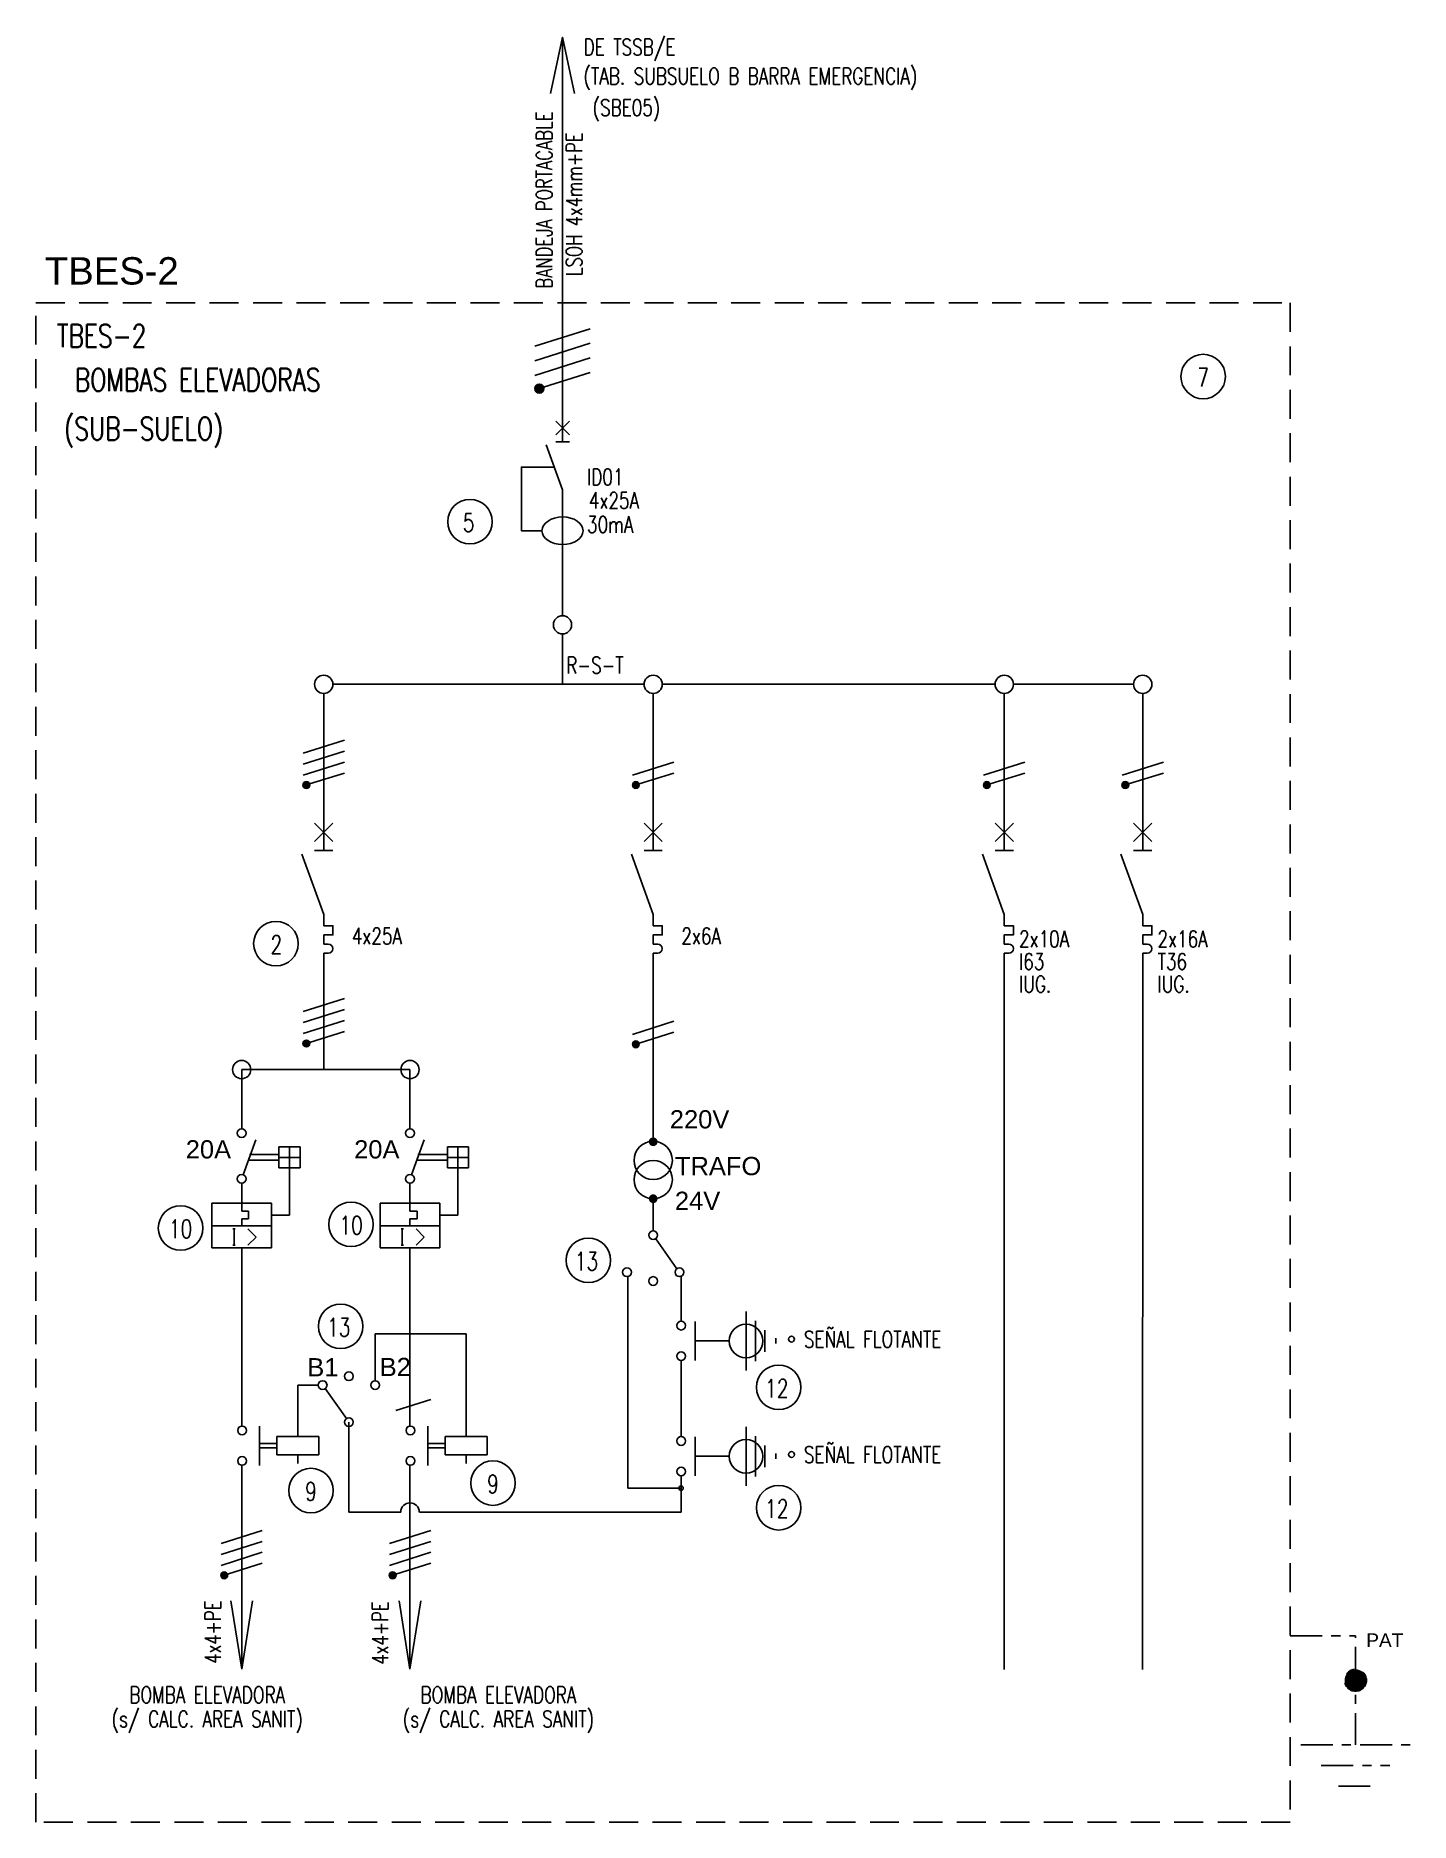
# Model space of a CAD drawing. Extents: x 3644.7 to 3659.7, y 1260.5 to 1280.1.
import ezdxf
from ezdxf.enums import TextEntityAlignment as Align

# ---------------------------------------------------------------- set-up
doc = ezdxf.new("R2010")
doc.units = 0
doc.linetypes.add('OCJ-ESQUEMAS UNIFILARES-CORREGIDOS IDO-REV.br$0$DASHED', pattern=[19.05, 12.7, -6.35])
doc.linetypes.add('OCJ-ESQUEMAS UNIFILARES-CORREGIDOS IDO-REV.br$0$EJE_5', pattern=[7.1, 5, -1, 0.1, -1])
for name, color, linetype in [('OCJ-ESQUEMAS UNIFILARES-CORREGIDOS IDO-REV.br$0$00-IE-CABLES', 10, 'Continuous'), ('OCJ-ESQUEMAS UNIFILARES-CORREGIDOS IDO-REV.br$0$01-ELE-APARATOS', 170, 'Continuous'), ('OCJ-ESQUEMAS UNIFILARES-CORREGIDOS IDO-REV.br$0$ELECTRIC', 4, 'Continuous'), ('OCJ-ESQUEMAS UNIFILARES-CORREGIDOS IDO-REV.br$0$PAT', 80, 'Continuous'), ('OCJ-ESQUEMAS UNIFILARES-CORREGIDOS IDO-REV.br$0$TEXTO', 7, 'Continuous')]:
    doc.layers.add(name, color=color, linetype=linetype)
doc.styles.add('OCJ-ESQUEMAS UNIFILARES-CORREGIDOS IDO-REV.br$0$ARIAL', font='Arial.ttf', dxfattribs={"height": 0.2})
doc.styles.add('OCJ-ESQUEMAS UNIFILARES-CORREGIDOS IDO-REV.br$0$Electricidad', font='ROMANS.SHX', dxfattribs={"width": 0.75, "height": 0.175})

# ---------------------------------------------------------------- blocks, each defined once
blk = doc.blocks.new('OCJ-ESQUEMAS UNIFILARES-CORREGIDOS IDO-REV.br$0$ITM')
at = {"layer": 'OCJ-ESQUEMAS UNIFILARES-CORREGIDOS IDO-REV.br$0$01-ELE-APARATOS'}
for p, q in [((0, 0.225), (0.05, 0.225)), ((0, 0.125), (0.05, 0.125))]:
    blk.add_line(p, q, dxfattribs=at)
for points in [[(0, 1.65), (0, 1.25)], [(-0.1, 1.55), (0.1, 1.35)], [(-0.1, 1.35), (0.1, 1.55)], [(0, 0.55), (-0.239, 1.208)], [(-0.1, 1.25), (0.1, 1.25)], [(0, 0.425), (0, 0.55)], [(0, 0.325), (0.1, 0.325), (0.1, 0.425), (0, 0.425)], [(0, 0.225), (0, 0.325)], [(0, 0), (0, 0.125)]]:
    blk.add_lwpolyline(points, dxfattribs=at)
blk.add_arc((0.05, 0.175), 0.05, 270, 90, dxfattribs=at)
blk = doc.blocks.new('OCJ-ESQUEMAS UNIFILARES-CORREGIDOS IDO-REV.br$0$DISYUNTOR')
at = {"layer": 'OCJ-ESQUEMAS UNIFILARES-CORREGIDOS IDO-REV.br$0$01-ELE-APARATOS'}
for points in [[(-0.075, 1.575), (0.075, 1.425)], [(-0.075, 1.425), (0.075, 1.575)], [(0, 1.65), (0, 1.35)], [(0, 0.825), (-0.18, 1.318)], [(-0.075, 1.35), (0.075, 1.35)], [(-0.09, 1.072), (-0.45, 1.072), (-0.45, 0.375), (-0.225, 0.375)], [(0, 0), (0, 0.825)]]:
    blk.add_lwpolyline(points, dxfattribs=at)
blk.add_ellipse((0, 0.375), major_axis=(0.225, 0), ratio=0.670814, dxfattribs=at)
blk = doc.blocks.new('OCJ-ESQUEMAS UNIFILARES-CORREGIDOS IDO-REV.br$0$AI11')
for p, q in [((-0.09045, -0.09045), (-0.09045, 0.09045)), ((0.09045, 0.09045), (-0.09045, 0.09045)), ((0.09045, 0), (-0.09045, 0)), ((0, 0.09045), (0, -0.09045)), ((0.09045, 0.09045), (0.09045, -0.09045)), ((0.09045, -0.09045), (-0.09045, -0.09045))]:
    blk.add_line(p, q)

msp = doc.modelspace()

# ---------------------------------------------------------------- hatches: boundary and pattern name
at = {"layer": 'OCJ-ESQUEMAS UNIFILARES-CORREGIDOS IDO-REV.br$0$00-IE-CABLES'}
for points in [[(3650.232, 1276.235, 1), (3650.151, 1276.177, 1)], [(3647.609, 1271.839, 1), (3647.67, 1271.884, 1)], [(3651.218, 1271.839, 1), (3651.279, 1271.884, 1)], [(3655.064, 1271.839, 1), (3655.125, 1271.884, 1)], [(3656.581, 1271.839, 1), (3656.642, 1271.884, 1)], [(3647.609, 1269.007, 1), (3647.67, 1269.051, 1)], [(3651.218, 1268.998, 1), (3651.279, 1269.042, 1)], [(3646.71, 1263.179, 1), (3646.771, 1263.223, 1)], [(3648.555, 1263.179, 1), (3648.615, 1263.223, 1)]]:
    msp.add_hatch(color=256, dxfattribs=at).paths.add_polyline_path(points)
at = {"layer": 'OCJ-ESQUEMAS UNIFILARES-CORREGIDOS IDO-REV.br$0$PAT', "linetype": 'OCJ-ESQUEMAS UNIFILARES-CORREGIDOS IDO-REV.br$0$EJE_5', "ltscale": 0.07}
h = msp.add_hatch(color=256, dxfattribs=at)
h.paths.add_polyline_path([(3659.253, 1262.051), (3659.013, 1262.051, -1)])
h.paths.add_polyline_path([(3659.013, 1262.051), (3659.133, 1262.051), (3659.133, 1261.931, -0.414214)])
h.paths.add_polyline_path([(3659.133, 1262.051), (3659.253, 1262.051, -0.414214), (3659.133, 1261.931)])

# ---------------------------------------------------------------- linework, layer by layer
for p, q in [((3647.086, 1267.972), (3646.947, 1267.589)), ((3648.931, 1267.972), (3648.792, 1267.589)), ((3647.017, 1267.812), (3647.339, 1267.812)), ((3647.017, 1267.749), (3647.339, 1267.749)), ((3648.861, 1267.812), (3649.184, 1267.812)), ((3648.861, 1267.749), (3649.184, 1267.749)), ((3647.455, 1267.665), (3647.455, 1267.149)), ((3649.3, 1267.665), (3649.3, 1267.149)), ((3647.256, 1267.278), (3646.605, 1267.278)), ((3646.605, 1267.278), (3646.605, 1266.791)), ((3646.931, 1267.269), (3646.931, 1267.193)), ((3646.931, 1267.193), (3647.007, 1267.193)), ((3647.007, 1267.106), (3646.931, 1267.106)), ((3646.931, 1267.106), (3646.931, 1267.03)), ((3647.007, 1267.193), (3647.007, 1267.106)), ((3647.256, 1266.791), (3647.256, 1267.278)), ((3647.256, 1267.149), (3647.455, 1267.149)), ((3649.101, 1267.278), (3648.45, 1267.278)), ((3648.45, 1267.278), (3648.45, 1266.791)), ((3648.775, 1267.269), (3648.775, 1267.193)), ((3648.775, 1267.193), (3648.852, 1267.193)), ((3648.852, 1267.106), (3648.775, 1267.106)), ((3648.775, 1267.106), (3648.775, 1267.03)), ((3648.852, 1267.193), (3648.852, 1267.106)), ((3649.101, 1266.791), (3649.101, 1267.278)), ((3649.101, 1267.149), (3649.3, 1267.149)), ((3646.605, 1267.03), (3647.256, 1267.03)), ((3646.835, 1266.997), (3646.847, 1266.997)), ((3646.859, 1266.997), (3646.847, 1266.997)), ((3646.847, 1266.997), (3646.847, 1266.819)), ((3646.998, 1266.997), (3647.088, 1266.908)), ((3646.998, 1266.819), (3647.088, 1266.908)), ((3648.45, 1267.03), (3649.101, 1267.03)), ((3648.679, 1266.997), (3648.691, 1266.997)), ((3648.703, 1266.997), (3648.691, 1266.997)), ((3648.691, 1266.997), (3648.691, 1266.819)), ((3648.843, 1266.997), (3648.932, 1266.908)), ((3648.843, 1266.819), (3648.932, 1266.908)), ((3646.605, 1266.791), (3647.256, 1266.791)), ((3646.835, 1266.819), (3646.847, 1266.819)), ((3646.847, 1266.819), (3646.859, 1266.819)), ((3648.45, 1266.791), (3649.101, 1266.791)), ((3648.679, 1266.819), (3648.691, 1266.819)), ((3648.691, 1266.819), (3648.703, 1266.819)), ((3651.467, 1266.889), (3651.698, 1266.561)), ((3651.9, 1265.554), (3651.9, 1265.984)), ((3652.456, 1266.092), (3652.456, 1265.446)), ((3652.559, 1265.989), (3652.559, 1265.549)), ((3652.273, 1265.769), (3651.9, 1265.769)), ((3652.662, 1265.887), (3652.662, 1265.651)), ((3652.662, 1265.887), (3652.662, 1265.651)), ((3652.781, 1265.799), (3652.781, 1265.74)), ((3648.078, 1264.919), (3647.846, 1265.247)), ((3647.126, 1264.406, -16.249), (3647.126, 1264.837, -16.249)), ((3647.547, 1264.722, -16.249), (3647.547, 1264.818, -16.249)), ((3648.971, 1264.406, -16.249), (3648.971, 1264.837, -16.249)), ((3649.392, 1264.722, -16.249), (3649.392, 1264.818, -16.249)), ((3652.456, 1264.828), (3652.456, 1264.182)), ((3647.317, 1264.646, -16.249), (3647.126, 1264.646, -16.249)), ((3647.317, 1264.598, -16.249), (3647.126, 1264.598, -16.249)), ((3647.317, 1264.521, -16.249), (3647.317, 1264.722, -16.249)), ((3647.317, 1264.722, -16.249), (3647.777, 1264.722, -16.249)), ((3647.777, 1264.722, -16.249), (3647.777, 1264.521, -16.249)), ((3649.162, 1264.646, -16.249), (3648.971, 1264.646, -16.249)), ((3649.162, 1264.598, -16.249), (3648.971, 1264.598, -16.249)), ((3649.162, 1264.521, -16.249), (3649.162, 1264.722, -16.249)), ((3649.162, 1264.722, -16.249), (3649.621, 1264.722, -16.249)), ((3649.621, 1264.722, -16.249), (3649.621, 1264.521, -16.249)), ((3651.9, 1264.29), (3651.9, 1264.72)), ((3652.559, 1264.725), (3652.559, 1264.285)), ((3652.662, 1264.623), (3652.662, 1264.387)), ((3652.662, 1264.623), (3652.662, 1264.387)), ((3647.777, 1264.521, -16.249), (3647.317, 1264.521, -16.249)), ((3647.547, 1264.425, -16.249), (3647.547, 1264.521, -16.249)), ((3649.621, 1264.521, -16.249), (3649.162, 1264.521, -16.249)), ((3649.392, 1264.425, -16.249), (3649.392, 1264.521, -16.249)), ((3652.273, 1264.505), (3651.9, 1264.505)), ((3652.781, 1264.535), (3652.781, 1264.476))]:
    msp.add_line(p, q)
at = {"linetype": 'Continuous'}
for p, q in [((3646.931, 1267.497), (3646.931, 1267.283)), ((3648.775, 1267.497), (3648.775, 1267.283)), ((3651.439, 1267.328), (3651.439, 1266.984)), ((3648.775, 1266.791), (3648.775, 1264.837)), ((3648.393, 1265.334), (3648.393, 1265.847)), ((3648.393, 1265.847), (3649.392, 1265.847)), ((3649.392, 1264.818), (3649.392, 1265.847))]:
    msp.add_line(p, q, dxfattribs=at)
at = {"const_width": 0.0478}
for points in [[(3651.415, 1267.952, 1), (3651.463, 1267.952, 1)], [(3651.415, 1267.328, 1), (3651.463, 1267.328, 1)]]:
    msp.add_lwpolyline(points, format="xyb", close=True, dxfattribs=at)
msp.add_lwpolyline([(3648.621, 1265.006), (3649.002, 1265.126)])
for centre, radius in [((3651.439, 1267.748), 0.21), ((3651.439, 1267.537), 0.21), ((3652.456, 1265.769), 0.184), ((3652.456, 1264.505), 0.184)]:
    msp.add_circle(centre, radius)
for centre, radius, start, end in [((3646.931, 1268.047), 0.0478, 90, 270), ((3646.931, 1268.047), 0.0478, 270, 90), ((3648.775, 1268.047), 0.0478, 90, 270), ((3648.775, 1268.047), 0.0478, 270, 90), ((3646.931, 1267.545), 0.0478, 90, 270), ((3646.931, 1267.545), 0.0478, 270, 90), ((3648.775, 1267.545), 0.0478, 90, 270), ((3648.775, 1267.545), 0.0478, 270, 90), ((3651.439, 1266.929), 0.0478, 0, 180), ((3651.439, 1266.929), 0.0478, 180, 0), ((3651.152, 1266.522), 0.0478, 0, 180), ((3651.152, 1266.522), 0.0478, 180, 0), ((3651.726, 1266.522), 0.0478, 0, 180), ((3651.726, 1266.522), 0.0478, 180, 0), ((3651.439, 1266.426), 0.0478, 0, 180), ((3651.439, 1266.426), 0.0478, 180, 0), ((3651.745, 1265.937), 0.0478, 0, 180), ((3651.745, 1265.937), 0.0478, 180, 0), ((3652.955, 1265.789), 0.0321, 0, 359), ((3651.745, 1265.602), 0.0478, 0, 180), ((3651.745, 1265.602), 0.0478, 180, 0), ((3648.106, 1265.382), 0.0478, 0, 180), ((3648.106, 1265.382), 0.0478, 180, 0), ((3647.818, 1265.286), 0.0478, 0, 180), ((3647.818, 1265.286), 0.0478, 180, 0), ((3648.393, 1265.286), 0.0478, 0, 180), ((3648.393, 1265.286), 0.0478, 180, 0), ((3646.935, 1264.789, -16.249), 0.0478, 0, 180), ((3646.935, 1264.789, -16.249), 0.0478, 180, 0), ((3648.106, 1264.88), 0.0478, 0, 180), ((3648.106, 1264.88), 0.0478, 180, 0), ((3648.779, 1264.789, -16.249), 0.0478, 0, 180), ((3648.779, 1264.789, -16.249), 0.0478, 180, 0), ((3651.745, 1264.673), 0.0478, 0, 180), ((3651.745, 1264.673), 0.0478, 180, 0), ((3652.955, 1264.525), 0.0321, 0, 359), ((3646.935, 1264.454, -16.249), 0.0478, 0, 180), ((3646.935, 1264.454, -16.249), 0.0478, 180, 0), ((3648.779, 1264.454, -16.249), 0.0478, 0, 180), ((3648.779, 1264.454, -16.249), 0.0478, 180, 0), ((3651.745, 1264.338), 0.0478, 0, 180), ((3651.745, 1264.338), 0.0478, 180, 0)]:
    msp.add_arc(centre, radius, start, end)
at = {"layer": 'OCJ-ESQUEMAS UNIFILARES-CORREGIDOS IDO-REV.br$0$00-IE-CABLES'}
for p, q in [((3647.83, 1271.544), (3647.83, 1272.865)), ((3651.439, 1271.544), (3651.439, 1272.865)), ((3655.285, 1271.544), (3655.285, 1272.865)), ((3656.802, 1271.544), (3656.802, 1272.865)), ((3646.931, 1268.743), (3646.931, 1268.095)), ((3648.775, 1268.743), (3646.931, 1268.743)), ((3648.775, 1268.743), (3648.775, 1268.095)), ((3646.931, 1266.791), (3646.931, 1264.837)), ((3651.162, 1264.155), (3651.162, 1266.475)), ((3651.745, 1266.478), (3651.745, 1265.984)), ((3651.745, 1265.554), (3651.745, 1264.72)), ((3647.547, 1264.818), (3647.547, 1265.286)), ((3647.771, 1265.286), (3647.547, 1265.286)), ((3648.106, 1264.88), (3648.106, 1263.893)), ((3646.931, 1262.172), (3646.931, 1264.406)), ((3648.775, 1262.172), (3648.775, 1264.406)), ((3651.745, 1264.29), (3651.745, 1263.893)), ((3651.162, 1264.155), (3651.745, 1264.155)), ((3648.673, 1263.893), (3648.106, 1263.893)), ((3651.745, 1263.893), (3648.878, 1263.893)), ((3646.931, 1262.172), (3646.813, 1262.922)), ((3646.931, 1262.172), (3647.048, 1262.922)), ((3648.775, 1262.172), (3648.658, 1262.922)), ((3648.775, 1262.172), (3648.893, 1262.922))]:
    msp.add_line(p, q, dxfattribs=at)
for points in [[(3650.315, 1279.438), (3650.446, 1280.056), (3650.576, 1279.438)], [(3650.446, 1280.056), (3650.446, 1275.887)], [(3650.144, 1276.671), (3650.747, 1276.862)], [(3650.144, 1276.511), (3650.747, 1276.702)], [(3650.144, 1276.351), (3650.747, 1276.542)], [(3650.239, 1276.221), (3650.747, 1276.382)], [(3650.446, 1274.273), (3650.446, 1273.717)], [(3650.446, 1273.517), (3650.446, 1272.965)], [(3651.339, 1272.965), (3647.93, 1272.965)], [(3655.185, 1272.965), (3651.539, 1272.965)], [(3656.702, 1272.965), (3655.385, 1272.965)], [(3647.604, 1272.21), (3648.056, 1272.353)], [(3647.604, 1272.09), (3648.056, 1272.233)], [(3647.604, 1271.97), (3648.056, 1272.113)], [(3647.675, 1271.873), (3648.056, 1271.993)], [(3651.213, 1271.97), (3651.665, 1272.113)], [(3651.285, 1271.873), (3651.665, 1271.993)], [(3655.059, 1271.97), (3655.511, 1272.113)], [(3655.13, 1271.873), (3655.511, 1271.993)], [(3656.575, 1271.97), (3657.028, 1272.113)], [(3656.647, 1271.873), (3657.028, 1271.993)], [(3647.83, 1269.894), (3647.83, 1268.743)], [(3651.439, 1269.894), (3651.439, 1267.958)], [(3655.285, 1269.894), (3655.285, 1262.169)], [(3656.802, 1269.894), (3656.801, 1262.169)], [(3647.604, 1269.378), (3648.056, 1269.521)], [(3647.604, 1269.258), (3648.056, 1269.401)], [(3647.604, 1269.138), (3648.056, 1269.281)], [(3651.213, 1269.129), (3651.665, 1269.272)], [(3647.675, 1269.041), (3648.056, 1269.161)], [(3651.285, 1269.031), (3651.665, 1269.152)], [(3646.705, 1263.55), (3647.157, 1263.693)], [(3646.705, 1263.43), (3647.157, 1263.573)], [(3648.549, 1263.55), (3649.002, 1263.693)], [(3648.549, 1263.43), (3649.002, 1263.573)], [(3646.705, 1263.31), (3647.157, 1263.453)], [(3648.549, 1263.31), (3649.002, 1263.453)], [(3646.776, 1263.213), (3647.157, 1263.333)], [(3648.621, 1263.213), (3649.002, 1263.333)]]:
    msp.add_lwpolyline(points, dxfattribs=at)
msp.add_lwpolyline([(3651.721, 1264.156, 1), (3651.769, 1264.156, 1)], format="xyb", close=True, dxfattribs=at)
for centre, radius in [((3650.192, 1276.206), 0.05), ((3650.446, 1273.617), 0.1), ((3647.83, 1272.965), 0.1), ((3651.439, 1272.965), 0.1), ((3655.285, 1272.965), 0.1), ((3656.802, 1272.965), 0.1), ((3647.64, 1271.861), 0.0375), ((3651.249, 1271.861), 0.0375), ((3655.094, 1271.861), 0.0375), ((3656.611, 1271.861), 0.0375), ((3647.64, 1269.029), 0.0375), ((3651.249, 1269.02), 0.0375), ((3646.931, 1268.743), 0.1), ((3648.775, 1268.743), 0.1), ((3646.74, 1263.201), 0.0375), ((3648.585, 1263.201), 0.0375)]:
    msp.add_circle(centre, radius, dxfattribs=at)
msp.add_arc((3648.775, 1263.893), 0.102, 0, 180, dxfattribs=at)
at = {"layer": 'OCJ-ESQUEMAS UNIFILARES-CORREGIDOS IDO-REV.br$0$ELECTRIC', "linetype": 'OCJ-ESQUEMAS UNIFILARES-CORREGIDOS IDO-REV.br$0$DASHED', "ltscale": 0.025}
msp.add_lwpolyline([(3644.675, 1277.145), (3658.418, 1277.145), (3658.418, 1260.495), (3644.675, 1260.495)], close=True, dxfattribs=at)
at = {"layer": 'OCJ-ESQUEMAS UNIFILARES-CORREGIDOS IDO-REV.br$0$PAT', "linetype": 'OCJ-ESQUEMAS UNIFILARES-CORREGIDOS IDO-REV.br$0$EJE_5', "ltscale": 0.07}
for p, q in [((3658.418, 1262.537), (3659.133, 1262.537)), ((3659.133, 1262.067), (3659.133, 1262.537)), ((3659.133, 1261.342), (3659.133, 1262.051)), ((3658.533, 1261.342), (3659.733, 1261.342)), ((3658.758, 1261.117), (3659.508, 1261.117)), ((3658.945, 1260.892), (3659.32, 1260.892))]:
    msp.add_line(p, q, dxfattribs=at)
msp.add_circle((3659.133, 1262.051), 0.12, dxfattribs=at)
msp.add_circle((3659.133, 1262.051), 0.12, dxfattribs=at)
at = {"layer": 'OCJ-ESQUEMAS UNIFILARES-CORREGIDOS IDO-REV.br$0$TEXTO'}
for centre in [(3657.464, 1276.338), (3649.432, 1274.747), (3647.306, 1270.123), (3646.262, 1267.007), (3648.129, 1267.047), (3650.729, 1266.653), (3648.015, 1265.93), (3652.814, 1265.261), (3647.69, 1264.13), (3649.684, 1264.211), (3652.814, 1263.941)]:
    msp.add_circle(centre, 0.244, dxfattribs=at)

# ---------------------------------------------------------------- block references
for name, p in [('OCJ-ESQUEMAS UNIFILARES-CORREGIDOS IDO-REV.br$0$DISYUNTOR', (3650.446, 1274.273)), ('OCJ-ESQUEMAS UNIFILARES-CORREGIDOS IDO-REV.br$0$ITM', (3647.83, 1269.894)), ('OCJ-ESQUEMAS UNIFILARES-CORREGIDOS IDO-REV.br$0$ITM', (3651.439, 1269.894)), ('OCJ-ESQUEMAS UNIFILARES-CORREGIDOS IDO-REV.br$0$ITM', (3655.285, 1269.894)), ('OCJ-ESQUEMAS UNIFILARES-CORREGIDOS IDO-REV.br$0$ITM', (3656.802, 1269.894))]:
    msp.add_blockref(name, p)
at = {"xscale": 1.275807010144035, "yscale": 1.275807010144035, "zscale": 1.275807010144035}
for p in [(3647.455, 1267.781), (3649.3, 1267.781)]:
    msp.add_blockref('OCJ-ESQUEMAS UNIFILARES-CORREGIDOS IDO-REV.br$0$AI11', p, dxfattribs=at)

# ---------------------------------------------------------------- texts
at = {"style": 'OCJ-ESQUEMAS UNIFILARES-CORREGIDOS IDO-REV.br$0$ARIAL'}
for s, p in [('220V', (3651.621, 1268.098)), ('20A', (3646.318, 1267.769)), ('20A', (3648.163, 1267.769)), ('TRAFO', (3651.677, 1267.586)), ('24V', (3651.677, 1267.205)), ('B1', (3647.65, 1265.381)), ('B2', (3648.443, 1265.384))]:
    msp.add_text(s, height=0.2, dxfattribs=at).set_placement(p)
at = {"layer": 'OCJ-ESQUEMAS UNIFILARES-CORREGIDOS IDO-REV.br$0$TEXTO', "style": 'OCJ-ESQUEMAS UNIFILARES-CORREGIDOS IDO-REV.br$0$Electricidad', "width": 0.75}
for s, height, p in [('DE TSSB/E', 0.18, (3650.677, 1279.858)), ('(TAB. SUBSUELO B BARRA EMERGENCIA)', 0.18, (3650.676, 1279.54)), ('(SBE05)', 0.18, (3650.776, 1279.195)), ('ID01', 0.18, (3650.714, 1275.147)), ('4x25A', 0.18, (3650.735, 1274.89)), ('5', 0.2, (3649.353, 1274.637)), ('30mA', 0.18, (3650.714, 1274.626)), ('R-S-T', 0.18, (3650.487, 1273.085)), ('4x25A', 0.18, (3648.138, 1270.117)), ('2x6A', 0.18, (3651.748, 1270.117)), ('2x10A', 0.18, (3655.447, 1270.085)), ('2x16A', 0.18, (3656.964, 1270.085)), ('I63', 0.18, (3655.447, 1269.837)), ('T36', 0.18, (3656.964, 1269.837)), ('IUG.', 0.18, (3655.447, 1269.589)), ('IUG.', 0.18, (3656.964, 1269.589)), ('13', 0.2, (3650.579, 1266.543)), ('13', 0.2, (3647.865, 1265.819)), ('SEÑAL FLOTANTE', 0.18, (3653.091, 1265.698)), ('12', 0.2, (3652.665, 1265.15)), ('SEÑAL FLOTANTE', 0.18, (3653.091, 1264.434)), ('12', 0.2, (3652.665, 1263.831))]:
    msp.add_text(s, height=height, dxfattribs=at).set_placement(p)
for s, p in [('BANDEJA PORTACABLE', (3650.333, 1278.272)), ('LSOH 4x4mm+PE', (3650.66, 1278.226)), ('4x4+PE', (3646.702, 1262.578)), ('4x4+PE', (3648.536, 1262.569))]:
    msp.add_text(s, height=0.175, rotation=90, dxfattribs=at).set_placement(p, align=Align.CENTER)
at = {"layer": 'OCJ-ESQUEMAS UNIFILARES-CORREGIDOS IDO-REV.br$0$TEXTO', "style": 'OCJ-ESQUEMAS UNIFILARES-CORREGIDOS IDO-REV.br$0$ARIAL'}
msp.add_text('TBES-2', height=0.3, dxfattribs=at).set_placement((3646.242, 1277.346), align=Align.RIGHT)
at = {"layer": 'OCJ-ESQUEMAS UNIFILARES-CORREGIDOS IDO-REV.br$0$TEXTO', "style": 'OCJ-ESQUEMAS UNIFILARES-CORREGIDOS IDO-REV.br$0$Electricidad', "width": 0.75}
for s, p in [('TBES-2', (3645.887, 1276.66)), ('BOMBAS ELEVADORAS', (3647.795, 1276.177)), ('(SUB-SUELO)', (3646.73, 1275.642))]:
    msp.add_text(s, height=0.25, dxfattribs=at).set_placement(p, align=Align.RIGHT)
for s, height, p in [('7', 0.2, (3657.464, 1276.228)), ('2', 0.2, (3647.311, 1270.013)), ('10', 0.2, (3646.262, 1266.897)), ('10', 0.2, (3648.129, 1266.937)), ('9', 0.2, (3647.69, 1264.02)), ('9', 0.2, (3649.684, 1264.101)), ('BOMBA ELEVADORA', 0.18, (3646.554, 1261.801)), ('BOMBA ELEVADORA', 0.18, (3649.744, 1261.801)), ('(s/ CALC. AREA SANIT)', 0.18, (3646.554, 1261.536)), ('(s/ CALC. AREA SANIT)', 0.18, (3649.744, 1261.536))]:
    msp.add_text(s, height=height, dxfattribs=at).set_placement(p, align=Align.CENTER)
at = {"layer": 'OCJ-ESQUEMAS UNIFILARES-CORREGIDOS IDO-REV.br$0$TEXTO', "style": 'OCJ-ESQUEMAS UNIFILARES-CORREGIDOS IDO-REV.br$0$ARIAL'}
msp.add_text('PAT', height=0.15, dxfattribs=at).set_placement((3659.25, 1262.415))

doc.saveas('drawing.dxf')
